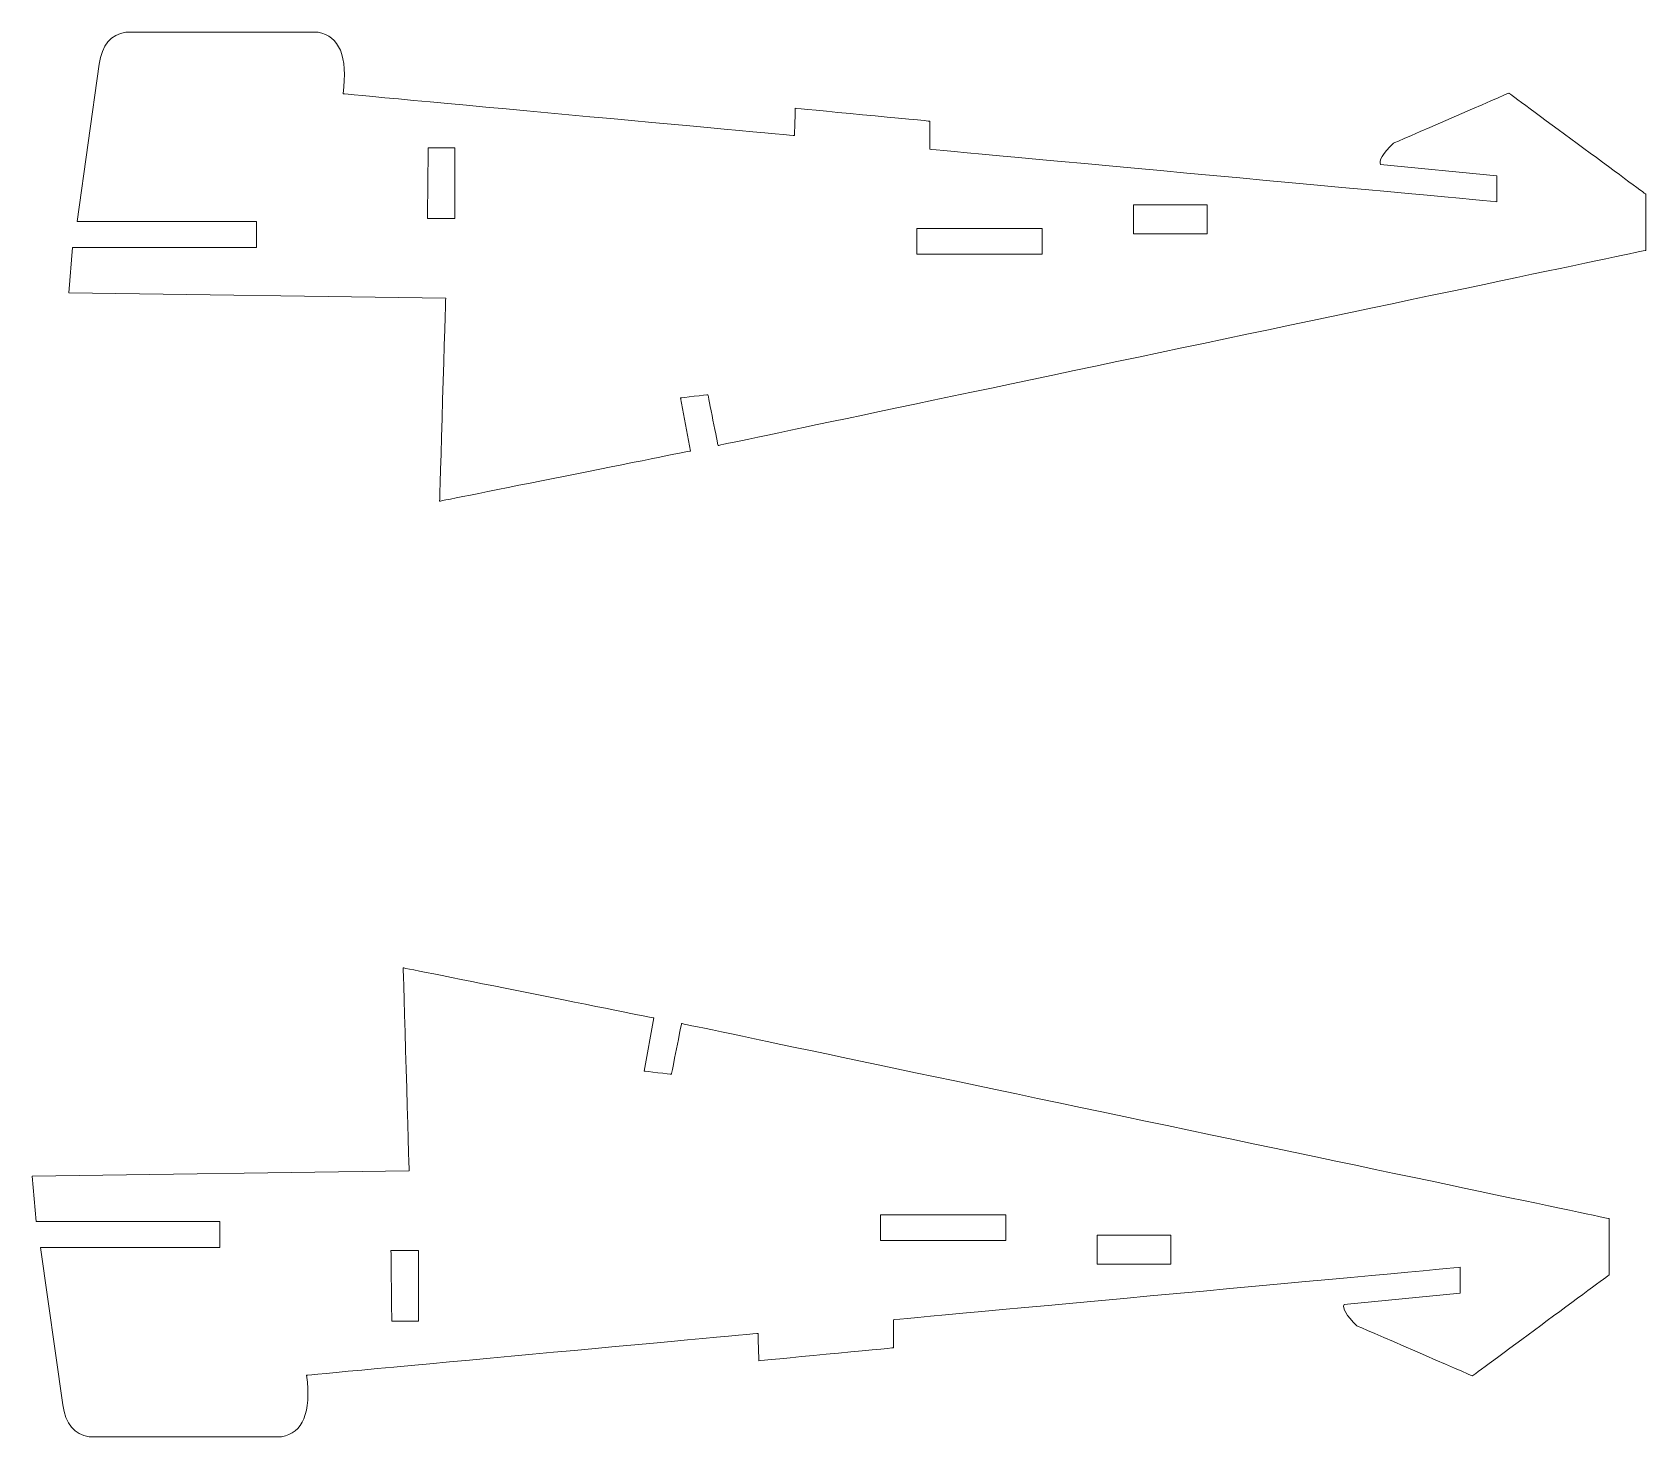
# Model space of a CAD drawing. Header units: centimetres. Extents: x -9.1 to 9.6, y -4.8 to 11.5.
import ezdxf

# ---------------------------------------------------------------- set-up
doc = ezdxf.new("R2010")
doc.units = ezdxf.units.CM
doc.header["$MEASUREMENT"] = 0
doc.layers.add('Capa 1', color=7, linetype='Continuous')

msp = doc.modelspace()

# ---------------------------------------------------------------- linework, layer by layer
at = {"layer": 'Capa 1', "color": 250, "lineweight": 20}
for points, knots in [([(-8.59906, 9.33131), (-8.59906, 9.33131), (-8.3433, 11.15695), (-8.3433, 11.15695), (-8.3433, 11.15695), (-8.30978, 11.37937), (-8.20688, 11.50283), (-8.03462, 11.52737)], [0, 0, 0, 0, 0.33333333, 0.33333333, 0.33333333, 0.33333334, 1, 1, 1, 1]), ([(6.52638, 9.99277), (6.52638, 9.99277), (7.87576, 9.86047), (7.87576, 9.86047), (7.87576, 9.86047), (7.87576, 9.86047), (7.87576, 9.56061), (7.87576, 9.56061), (7.87576, 9.56061), (7.87576, 9.56061), (1.29642, 10.16915), (1.29642, 10.16915), (1.29642, 10.16915), (1.29642, 10.16915), (1.29642, 10.49547), (1.29642, 10.49547), (1.29642, 10.49547), (1.29642, 10.49547), (-0.26464, 10.64541), (-0.26464, 10.64541), (-0.26464, 10.64541), (-0.26464, 10.64541), (-0.27346, 10.32791), (-0.27346, 10.32791), (-0.27346, 10.32791), (-0.27346, 10.32791), (-5.51224, 10.81299), (-5.51224, 10.81299)], [0, 0, 0, 0, 0.125, 0.125, 0.125, 0.12500001, 0.25, 0.25, 0.25, 0.25000001, 0.375, 0.375, 0.375, 0.37500001, 0.5, 0.5, 0.5, 0.50000001, 0.625, 0.625, 0.625, 0.62500001, 0.75, 0.75, 0.75, 0.75000001, 1, 1, 1, 1]), ([(-1.48174, 6.66781), (-1.48174, 6.66781), (-1.59638, 7.28517), (-1.59638, 7.28517), (-1.59638, 7.28517), (-1.59638, 7.28517), (-1.27888, 7.32045), (-1.27888, 7.32045), (-1.27888, 7.32045), (-1.27888, 7.32045), (-1.16118, 6.73191), (-1.16118, 6.73191), (-1.16118, 6.73191), (-1.16118, 6.73191), (9.60438, 8.99617), (9.60438, 8.99617), (9.60438, 8.99617), (9.60438, 8.99617), (9.60438, 9.64881), (9.60438, 9.64881), (9.60438, 9.64881), (9.60438, 9.64881), (8.01686, 10.82179), (8.01686, 10.82179), (8.01686, 10.82179), (8.01686, 10.82179), (6.6763, 10.23971), (6.6763, 10.23971), (6.6763, 10.23971), (6.55314, 10.11829), (6.50316, 10.03597), (6.52638, 9.99277)], [0, 0, 0, 0, 0.11111111, 0.11111111, 0.11111111, 0.11111112, 0.22222222, 0.22222222, 0.22222222, 0.22222223, 0.33333333, 0.33333333, 0.33333333, 0.33333334, 0.44444444, 0.44444444, 0.44444444, 0.44444445, 0.55555556, 0.55555556, 0.55555556, 0.55555557, 0.66666667, 0.66666667, 0.66666667, 0.66666668, 0.77777778, 0.77777778, 0.77777778, 0.77777779, 1, 1, 1, 1]), ([(-8.69608, 8.50227), (-8.69608, 8.50227), (-8.65198, 9.03143), (-8.65198, 9.03143), (-8.65198, 9.03143), (-8.65198, 9.03143), (-6.51766, 9.03143), (-6.51766, 9.03143), (-6.51766, 9.03143), (-6.51766, 9.03143), (-6.51766, 9.33131), (-6.51766, 9.33131), (-6.51766, 9.33131), (-6.51766, 9.33131), (-8.59906, 9.33131), (-8.59906, 9.33131)], [0, 0, 0, 0, 0.2, 0.2, 0.2, 0.20000001, 0.4, 0.4, 0.4, 0.40000001, 0.6, 0.6, 0.6, 0.60000001, 1, 1, 1, 1]), ([(-8.69608, 8.50227), (-8.69608, 8.50227), (-4.3216, 8.44053), (-4.3216, 8.44053), (-4.3216, 8.44053), (-4.3216, 8.44053), (-4.39216, 6.08573), (-4.39216, 6.08573), (-4.39216, 6.08573), (-4.39216, 6.08573), (-1.48174, 6.66781), (-1.48174, 6.66781)], [0, 0, 0, 0, 0.25, 0.25, 0.25, 0.25000001, 0.5, 0.5, 0.5, 0.50000001, 1, 1, 1, 1]), ([(-9.11942, -1.74591), (-9.11942, -1.74591), (-4.74494, -1.68417), (-4.74494, -1.68417), (-4.74494, -1.68417), (-4.74494, -1.68417), (-4.8155, 0.67063), (-4.8155, 0.67063), (-4.8155, 0.67063), (-4.8155, 0.67063), (-1.90508, 0.08855), (-1.90508, 0.08855)], [0, 0, 0, 0, 0.25, 0.25, 0.25, 0.25000001, 0.5, 0.5, 0.5, 0.50000001, 1, 1, 1, 1]), ([(-1.90508, 0.08855), (-1.90508, 0.08855), (-2.01972, -0.52881), (-2.01972, -0.52881), (-2.01972, -0.52881), (-2.01972, -0.52881), (-1.70222, -0.56409), (-1.70222, -0.56409), (-1.70222, -0.56409), (-1.70222, -0.56409), (-1.58452, 0.02445), (-1.58452, 0.02445), (-1.58452, 0.02445), (-1.58452, 0.02445), (9.18104, -2.23981), (9.18104, -2.23981), (9.18104, -2.23981), (9.18104, -2.23981), (9.18104, -2.89245), (9.18104, -2.89245), (9.18104, -2.89245), (9.18104, -2.89245), (7.59352, -4.06543), (7.59352, -4.06543), (7.59352, -4.06543), (7.59352, -4.06543), (6.25296, -3.48335), (6.25296, -3.48335), (6.25296, -3.48335), (6.1298, -3.36193), (6.07982, -3.27961), (6.10304, -3.23641)], [0, 0, 0, 0, 0.11111111, 0.11111111, 0.11111111, 0.11111112, 0.22222222, 0.22222222, 0.22222222, 0.22222223, 0.33333333, 0.33333333, 0.33333333, 0.33333334, 0.44444444, 0.44444444, 0.44444444, 0.44444445, 0.55555556, 0.55555556, 0.55555556, 0.55555557, 0.66666667, 0.66666667, 0.66666667, 0.66666668, 0.77777778, 0.77777778, 0.77777778, 0.77777779, 1, 1, 1, 1]), ([(-9.11942, -1.74591), (-9.11942, -1.74591), (-9.07532, -2.27507), (-9.07532, -2.27507), (-9.07532, -2.27507), (-9.07532, -2.27507), (-6.941, -2.27507), (-6.941, -2.27507), (-6.941, -2.27507), (-6.941, -2.27507), (-6.941, -2.57495), (-6.941, -2.57495), (-6.941, -2.57495), (-6.941, -2.57495), (-9.0224, -2.57495), (-9.0224, -2.57495)], [0, 0, 0, 0, 0.2, 0.2, 0.2, 0.20000001, 0.4, 0.4, 0.4, 0.40000001, 0.6, 0.6, 0.6, 0.60000001, 1, 1, 1, 1]), ([(-9.0224, -2.57495), (-9.0224, -2.57495), (-8.76664, -4.40059), (-8.76664, -4.40059), (-8.76664, -4.40059), (-8.73312, -4.62301), (-8.63022, -4.74647), (-8.45796, -4.77101)], [0, 0, 0, 0, 0.33333333, 0.33333333, 0.33333333, 0.33333334, 1, 1, 1, 1]), ([(6.10304, -3.23641), (6.10304, -3.23641), (7.45242, -3.10411), (7.45242, -3.10411), (7.45242, -3.10411), (7.45242, -3.10411), (7.45242, -2.80425), (7.45242, -2.80425), (7.45242, -2.80425), (7.45242, -2.80425), (0.87308, -3.41279), (0.87308, -3.41279), (0.87308, -3.41279), (0.87308, -3.41279), (0.87308, -3.73911), (0.87308, -3.73911), (0.87308, -3.73911), (0.87308, -3.73911), (-0.68798, -3.88905), (-0.68798, -3.88905), (-0.68798, -3.88905), (-0.68798, -3.88905), (-0.6968, -3.57155), (-0.6968, -3.57155), (-0.6968, -3.57155), (-0.6968, -3.57155), (-5.93558, -4.05663), (-5.93558, -4.05663)], [0, 0, 0, 0, 0.125, 0.125, 0.125, 0.12500001, 0.25, 0.25, 0.25, 0.25000001, 0.375, 0.375, 0.375, 0.37500001, 0.5, 0.5, 0.5, 0.50000001, 0.625, 0.625, 0.625, 0.62500001, 0.75, 0.75, 0.75, 0.75000001, 1, 1, 1, 1])]:
    msp.add_open_spline(points, degree=3, knots=knots, dxfattribs=at)
for points in [[(-8.03462, 11.52737), (-8.03462, 11.52737), (-5.80328, 11.52737), (-5.80328, 11.52737)], [(-5.80328, 11.52737), (-5.55468, 11.48615), (-5.45766, 11.24803), (-5.51224, 10.81299)], [(-6.22662, -4.77101), (-5.97802, -4.72979), (-5.881, -4.49167), (-5.93558, -4.05663)], [(-8.45796, -4.77101), (-8.45796, -4.77101), (-6.22662, -4.77101), (-6.22662, -4.77101)]]:
    msp.add_open_spline(points, degree=3, dxfattribs=at)
at = {"layer": 'Capa 1', "color": 7, "lineweight": 20}
for points in [[(-4.52446, 10.18679), (-4.41964, 10.18679), (-4.3148, 10.18679), (-4.21578, 10.18679), (-4.21578, 10.18679), (-4.21578, 10.18679), (-4.21578, 9.36657), (-4.21578, 9.36657), (-4.21578, 9.36657), (-4.21578, 9.36657), (-4.53328, 9.36657), (-4.53328, 9.36657), (-4.53328, 9.36657), (-4.53328, 9.36657), (-4.52446, 10.18679), (-4.52446, 10.18679)], [(4.51552, 9.19019), (4.51552, 9.19019), (4.51552, 9.52533), (4.51552, 9.52533), (4.51552, 9.52533), (4.51552, 9.52533), (3.66004, 9.52533), (3.66004, 9.52533), (3.66004, 9.52533), (3.66004, 9.52533), (3.66004, 9.19019), (3.66004, 9.19019), (3.66004, 9.19019), (3.66004, 9.19019), (4.51552, 9.19019), (4.51552, 9.19019)], [(1.14648, 9.25193), (1.14648, 9.25193), (2.6017, 9.25193), (2.6017, 9.25193), (2.6017, 9.25193), (2.6017, 9.25193), (2.6017, 8.95207), (2.6017, 8.95207), (2.6017, 8.95207), (2.6017, 8.95207), (1.14648, 8.95207), (1.14648, 8.95207), (1.14648, 8.95207), (1.14648, 8.95207), (1.14648, 9.25193), (1.14648, 9.25193)], [(0.72314, -2.49557), (0.72314, -2.49557), (2.17836, -2.49557), (2.17836, -2.49557), (2.17836, -2.49557), (2.17836, -2.49557), (2.17836, -2.19571), (2.17836, -2.19571), (2.17836, -2.19571), (2.17836, -2.19571), (0.72314, -2.19571), (0.72314, -2.19571), (0.72314, -2.19571), (0.72314, -2.19571), (0.72314, -2.49557), (0.72314, -2.49557)], [(4.09218, -2.43383), (4.09218, -2.43383), (4.09218, -2.76897), (4.09218, -2.76897), (4.09218, -2.76897), (4.09218, -2.76897), (3.2367, -2.76897), (3.2367, -2.76897), (3.2367, -2.76897), (3.2367, -2.76897), (3.2367, -2.43383), (3.2367, -2.43383), (3.2367, -2.43383), (3.2367, -2.43383), (4.09218, -2.43383), (4.09218, -2.43383)], [(-4.9478, -3.43043), (-4.84298, -3.43043), (-4.73814, -3.43043), (-4.63912, -3.43043), (-4.63912, -3.43043), (-4.63912, -3.43043), (-4.63912, -2.61021), (-4.63912, -2.61021), (-4.63912, -2.61021), (-4.63912, -2.61021), (-4.95662, -2.61021), (-4.95662, -2.61021), (-4.95662, -2.61021), (-4.95662, -2.61021), (-4.9478, -3.43043), (-4.9478, -3.43043)]]:
    msp.add_open_spline(points, degree=3, knots=[0, 0, 0, 0, 0.2, 0.2, 0.2, 0.20000001, 0.4, 0.4, 0.4, 0.40000001, 0.6, 0.6, 0.6, 0.60000001, 1, 1, 1, 1], dxfattribs=at)

doc.saveas('drawing.dxf')
